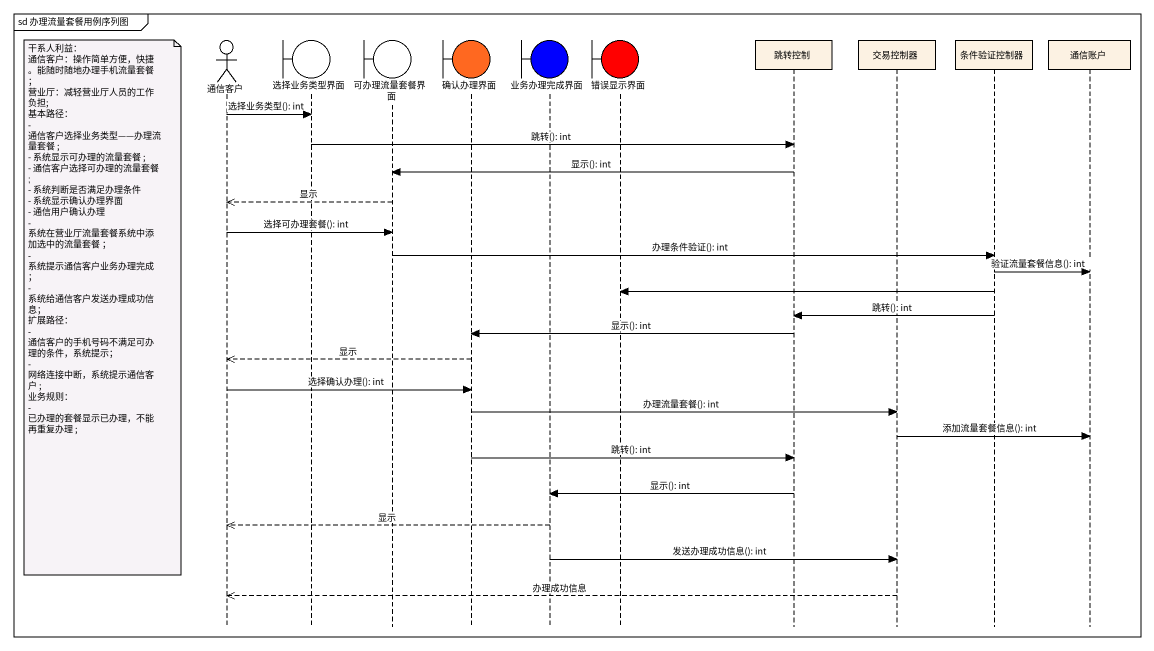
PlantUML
@startuml
mainframe sd 办理流量套餐用例序列图
hide footbox
actor 通信客户
boundary 选择业务类型界面
boundary 可办理流量套餐界面
boundary 确认办理界面 #FF6820
boundary 业务办理完成界面 #0000FF
boundary 错误显示界面 #FF0000
participant 跳转控制
participant 交易控制器
participant 条件验证控制器
participant 通信账户

通信客户 -> 选择业务类型界面 : 选择业务类型(): int
选择业务类型界面 -> 跳转控制 : 跳转(): int
跳转控制 -> 可办理流量套餐界面 : 显示(): int
可办理流量套餐界面 -->> 通信客户 : 显示
通信客户 -> 可办理流量套餐界面 : 选择可办理套餐(): int
可办理流量套餐界面 -> 条件验证控制器 : 办理条件验证(): int
条件验证控制器 -> 通信账户 : 验证流量套餐信息(): int
条件验证控制器 -> 错误显示界面
note left of 通信客户
  干系人利益：
  通信客户：操作简单方便，快捷。能随时随地办理手机流量套餐；
  营业厅：减轻营业厅人员的工作负担;
  基本路径：
  - 通信客户选择业务类型——办理流量套餐 ;
  - 系统显示可办理的流量套餐 ;
  - 通信客户选择可办理的流量套餐 ;
  - 系统判断是否满足办理条件
  - 系统显示确认办理界面
  - 通信用户确认办理
  - 系统在营业厅流量套餐系统中添加选中的流量套餐 ；
  - 系统提示通信客户业务办理完成；
  - 系统给通信客户发送办理成功信息；
  扩展路径：
  - 通信客户的手机号码不满足可办理的条件，系统提示；
  - 网络连接中断，系统提示通信客户 ;
  业务规则：
  - 已办理的套餐显示已办理，不能再重复办理 ;
end note
条件验证控制器 -> 跳转控制 : 跳转(): int
跳转控制 -> 确认办理界面 : 显示(): int
确认办理界面 -->> 通信客户 : 显示
通信客户 -> 确认办理界面 : 选择确认办理(): int
确认办理界面 -> 交易控制器 : 办理流量套餐(): int
交易控制器 -> 通信账户 : 添加流量套餐信息(): int
确认办理界面 -> 跳转控制 : 跳转(): int
跳转控制 -> 业务办理完成界面 : 显示(): int
业务办理完成界面 -->> 通信客户 : 显示
业务办理完成界面 -> 交易控制器 : 发送办理成功信息(): int
交易控制器 -->> 通信客户 : 办理成功信息
@enduml
